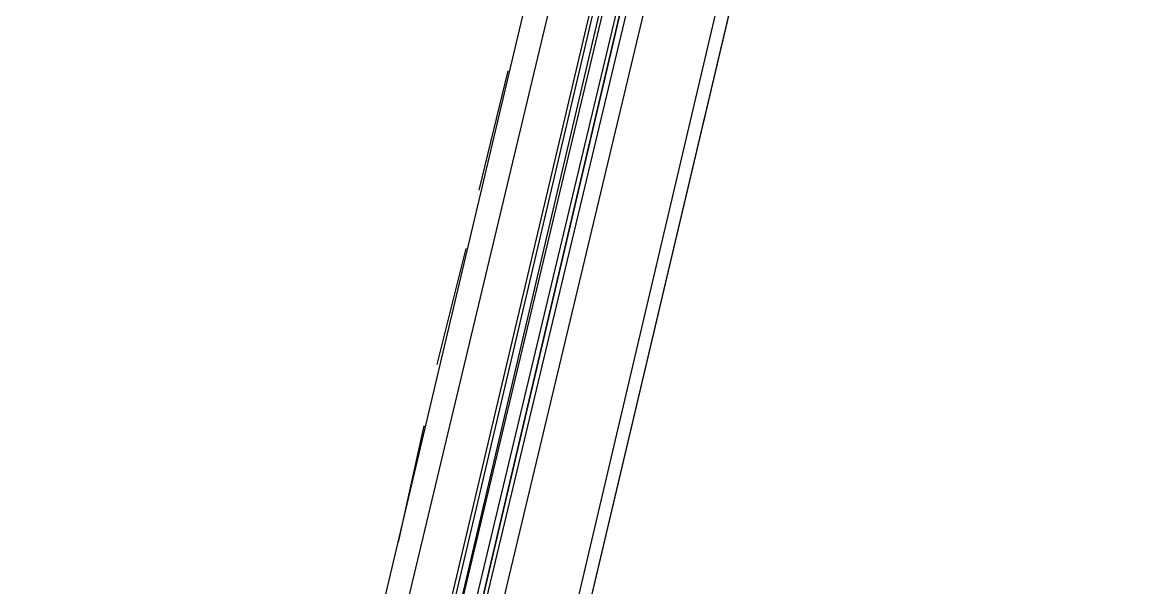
# Model space of a CAD drawing. Header units: feet. Extents: x -84 to 198, y -22 to 181.
# Drawn here: x 104.913 to 109.54, y 32.523 to 34.858 of the extents above; entities that cross this region are included whole.
import ezdxf

# ---------------------------------------------------------------- set-up
doc = ezdxf.new("R2010")
doc.units = ezdxf.units.FT
doc.layers.add('A-LINEA', color=7, linetype='CONTINUOUS')

msp = doc.modelspace()

# ---------------------------------------------------------------- linework, layer by layer
at = {"layer": 'A-LINEA'}
for p, q in [((109.12, 40.3378), (105.52, 25.0978)), ((108.24, 40.2044), (106.08, 31.0844)), ((108.9867, 40.0311), (106.84, 30.9111)), ((106.2667, 31.4578), (107.2533, 35.5911)), ((106.44, 31.4311), (107.4133, 35.5511)), ((106.4533, 31.4178), (107.4267, 35.5511)), ((106.48, 31.4178), (107.4533, 35.5511)), ((106.48, 31.4178), (107.4667, 35.5378)), ((107.6267, 35.5111), (106.64, 31.3778)), ((106.92, 34.6578), (106.8, 34.1644)), ((106.7467, 33.9244), (106.6267, 33.4444)), ((106.5733, 33.1911), (106.4667, 32.7111))]:
    msp.add_line(p, q, dxfattribs=at)
for points in [[(126.2667, 36.6311), (119.2267, 38.2978), (119.16, 37.9644), (109.12, 40.3378), (105.48, 24.9378), (96.3733, 27.2578), (96.2667, 26.7644), (92.6933, 27.6178), (92.1333, 25.2311), (89.6, 14.5378), (77.3867, 17.4311), (77.2267, 16.7778), (73.6667, 17.6178), (72.7067, 13.6044), (71.9067, 10.1778)], [(106.5733, 31.3911), (107.5733, 35.5778), (107.5733, 35.5911), (107.56, 35.5911), (107.5467, 35.5911), (106.56, 31.3911), (107.5467, 35.5911), (107.5333, 35.5911), (106.5333, 31.4044)]]:
    msp.add_lwpolyline(points, dxfattribs=at)

doc.saveas('drawing.dxf')
